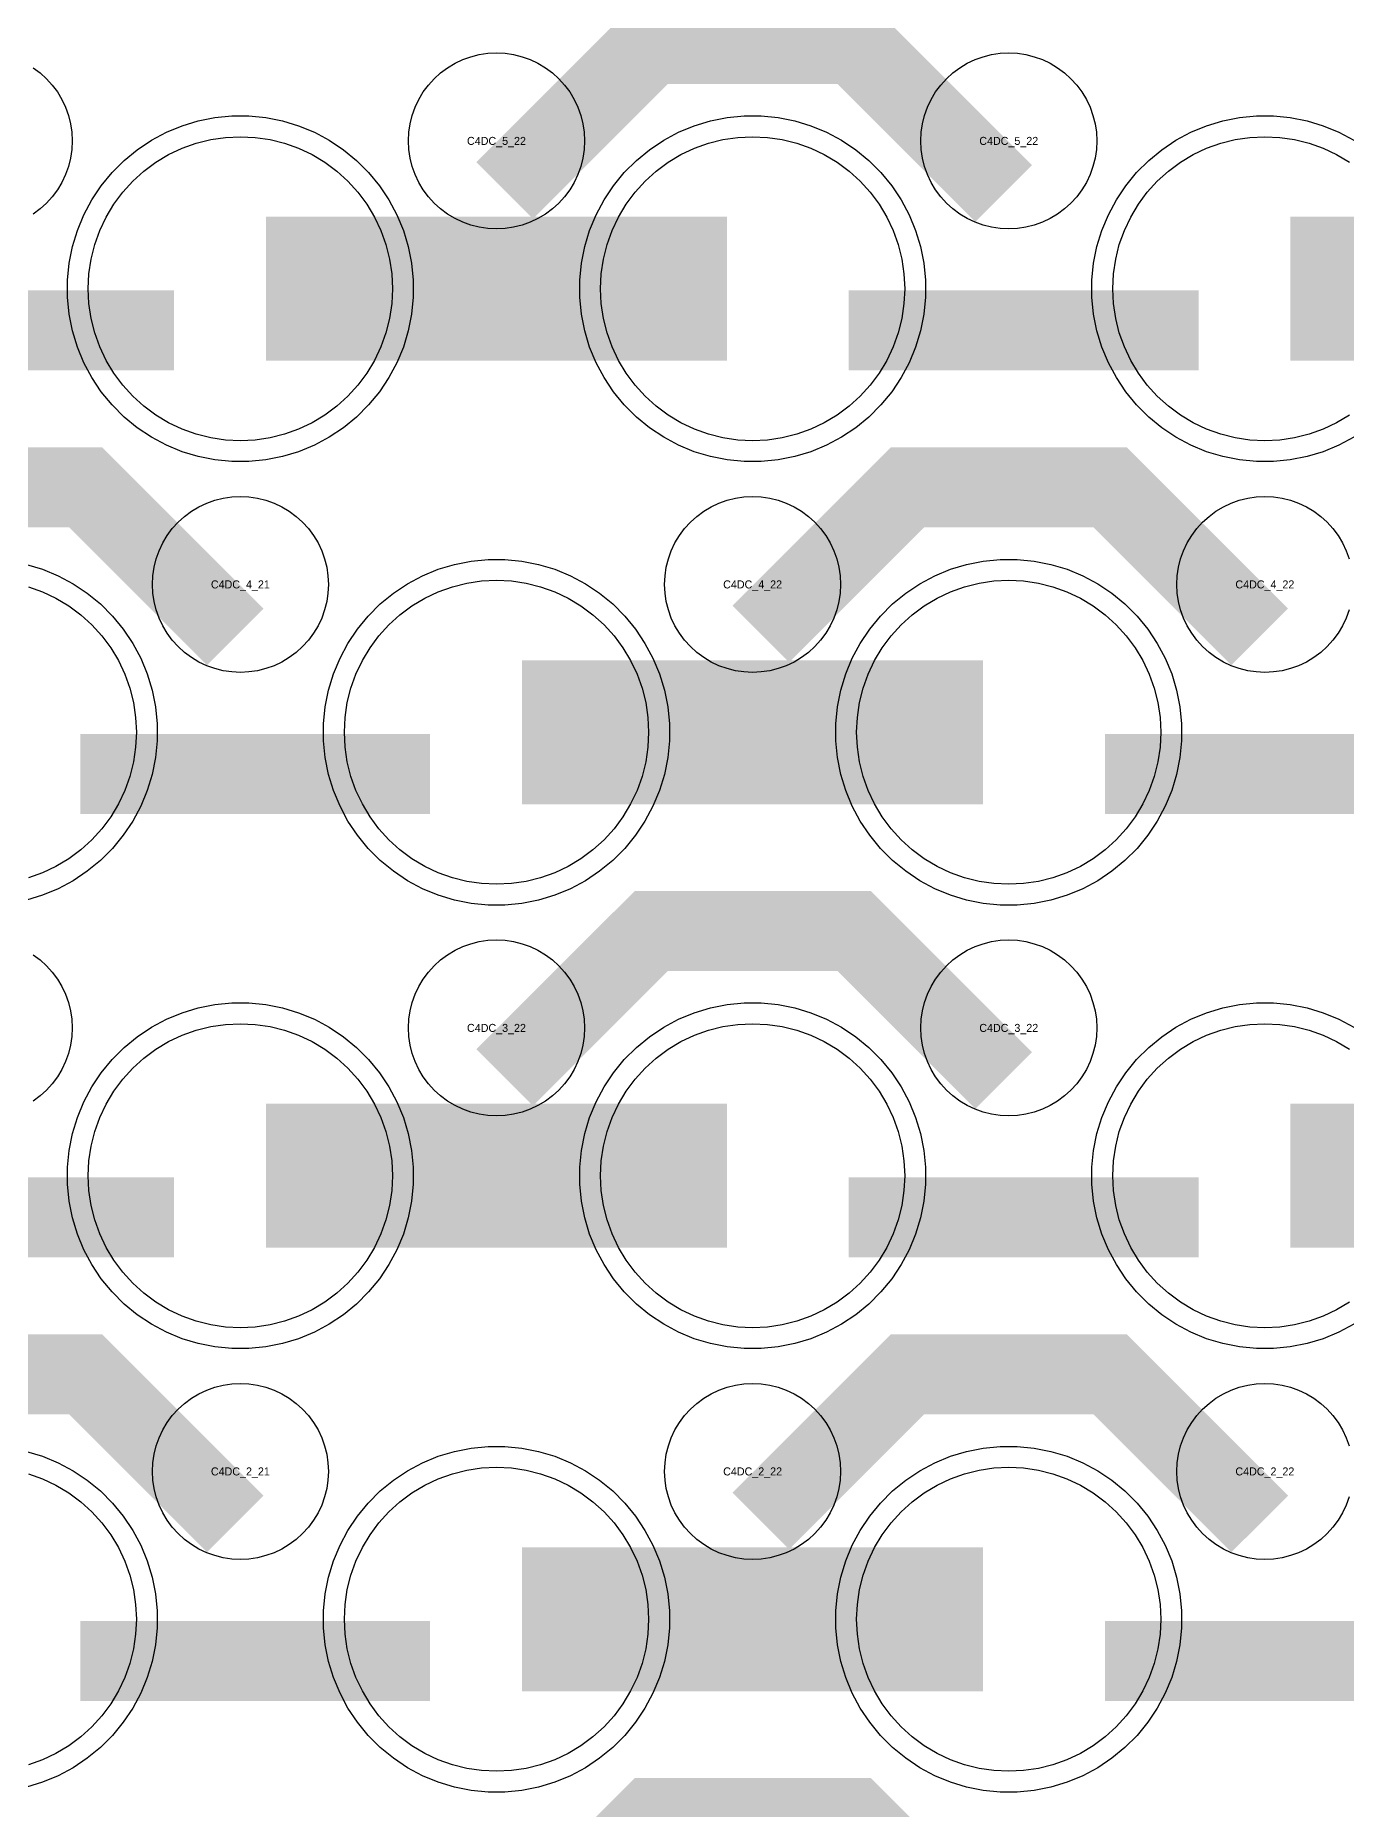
# Model space of a CAD drawing. Extents: x -11880 to 11880, y -14992 to 14992.
# Drawn here: x -5104 to -4694, y -14622 to -14068 of the extents above; entities that cross this region are included whole.
import ezdxf
from ezdxf.enums import TextEntityAlignment as Align

# ---------------------------------------------------------------- set-up
doc = ezdxf.new("R2010")
doc.units = 0
doc.header["$MEASUREMENT"] = 0
for name, color, linetype in [('GDS_775_DT_237', 138, 'CONTINUOUS'), ('RDL1_FS', 34, 'CONTINUOUS'), ('RDL_BS', 160, 'CONTINUOUS')]:
    doc.layers.add(name, color=color, linetype=linetype)

msp = doc.modelspace()

# ---------------------------------------------------------------- linework, layer by layer
at = {"layer": 'RDL1_FS', "color": 241, "true_color": 0xf7abae}
for points in [[(-5040, -14194.254), (-5044.657, -14194.025), (-5049.268, -14193.341), (-5053.791, -14192.209), (-5058.181, -14190.637), (-5062.395, -14188.645), (-5066.395, -14186.247), (-5070.14, -14183.469), (-5073.594, -14180.339), (-5076.724, -14176.885), (-5079.502, -14173.14), (-5081.9, -14169.14), (-5083.892, -14164.926), (-5085.464, -14160.536), (-5086.596, -14156.013), (-5087.28, -14151.402), (-5087.509, -14146.745), (-5087.28, -14142.088), (-5086.596, -14137.477), (-5085.464, -14132.954), (-5083.892, -14128.564), (-5081.9, -14124.35), (-5079.502, -14120.35), (-5076.724, -14116.605), (-5073.594, -14113.151), (-5070.14, -14110.021), (-5066.395, -14107.243), (-5062.395, -14104.845), (-5058.181, -14102.853), (-5053.791, -14101.281), (-5049.268, -14100.149), (-5044.657, -14099.465), (-5040, -14099.236), (-5035.343, -14099.465), (-5030.732, -14100.149), (-5026.209, -14101.281), (-5021.819, -14102.853), (-5017.605, -14104.845), (-5013.605, -14107.243), (-5009.86, -14110.021), (-5006.406, -14113.151), (-5003.276, -14116.605), (-5000.498, -14120.35), (-4998.1, -14124.35), (-4996.108, -14128.564), (-4994.536, -14132.954), (-4993.404, -14137.477), (-4992.72, -14142.088), (-4992.491, -14146.745), (-4992.72, -14151.402), (-4993.404, -14156.013), (-4994.536, -14160.536), (-4996.108, -14164.926), (-4998.1, -14169.14), (-5000.498, -14173.14), (-5003.276, -14176.885), (-5006.406, -14180.339), (-5009.86, -14183.469), (-5013.605, -14186.247), (-5017.605, -14188.645), (-5021.819, -14190.637), (-5026.209, -14192.209), (-5030.732, -14193.341), (-5035.343, -14194.025)], [(-4880, -14194.254), (-4884.657, -14194.025), (-4889.268, -14193.341), (-4893.791, -14192.209), (-4898.181, -14190.637), (-4902.395, -14188.645), (-4906.395, -14186.247), (-4910.14, -14183.469), (-4913.594, -14180.339), (-4916.724, -14176.885), (-4919.502, -14173.14), (-4921.9, -14169.14), (-4923.892, -14164.926), (-4925.464, -14160.536), (-4926.596, -14156.013), (-4927.28, -14151.402), (-4927.509, -14146.745), (-4927.28, -14142.088), (-4926.596, -14137.477), (-4925.464, -14132.954), (-4923.892, -14128.564), (-4921.9, -14124.35), (-4919.502, -14120.35), (-4916.724, -14116.605), (-4913.594, -14113.151), (-4910.14, -14110.021), (-4906.395, -14107.243), (-4902.395, -14104.845), (-4898.181, -14102.853), (-4893.791, -14101.281), (-4889.268, -14100.149), (-4884.657, -14099.465), (-4880, -14099.236), (-4875.343, -14099.465), (-4870.732, -14100.149), (-4866.209, -14101.281), (-4861.819, -14102.853), (-4857.605, -14104.845), (-4853.605, -14107.243), (-4849.86, -14110.021), (-4846.406, -14113.151), (-4843.276, -14116.605), (-4840.498, -14120.35), (-4838.1, -14124.35), (-4836.108, -14128.564), (-4834.536, -14132.954), (-4833.404, -14137.477), (-4832.72, -14142.088), (-4832.491, -14146.745), (-4832.72, -14151.402), (-4833.404, -14156.013), (-4834.536, -14160.536), (-4836.108, -14164.926), (-4838.1, -14169.14), (-4840.498, -14173.14), (-4843.276, -14176.885), (-4846.406, -14180.339), (-4849.86, -14183.469), (-4853.605, -14186.247), (-4857.605, -14188.645), (-4861.819, -14190.637), (-4866.209, -14192.209), (-4870.732, -14193.341), (-4875.343, -14194.025)], [(-4960, -14332.819), (-4964.657, -14332.59), (-4969.268, -14331.906), (-4973.791, -14330.774), (-4978.181, -14329.202), (-4982.395, -14327.21), (-4986.395, -14324.812), (-4990.14, -14322.034), (-4993.594, -14318.904), (-4996.724, -14315.45), (-4999.502, -14311.705), (-5001.9, -14307.705), (-5003.892, -14303.491), (-5005.464, -14299.101), (-5006.596, -14294.578), (-5007.28, -14289.967), (-5007.509, -14285.31), (-5007.28, -14280.653), (-5006.596, -14276.042), (-5005.464, -14271.519), (-5003.892, -14267.129), (-5001.9, -14262.915), (-4999.502, -14258.915), (-4996.724, -14255.17), (-4993.594, -14251.716), (-4990.14, -14248.586), (-4986.395, -14245.808), (-4982.395, -14243.41), (-4978.181, -14241.418), (-4973.791, -14239.846), (-4969.268, -14238.714), (-4964.657, -14238.03), (-4960, -14237.801), (-4955.343, -14238.03), (-4950.732, -14238.714), (-4946.209, -14239.846), (-4941.819, -14241.418), (-4937.605, -14243.41), (-4933.605, -14245.808), (-4929.86, -14248.586), (-4926.406, -14251.716), (-4923.276, -14255.17), (-4920.498, -14258.915), (-4918.1, -14262.915), (-4916.108, -14267.129), (-4914.536, -14271.519), (-4913.404, -14276.042), (-4912.72, -14280.653), (-4912.491, -14285.31), (-4912.72, -14289.967), (-4913.404, -14294.578), (-4914.536, -14299.101), (-4916.108, -14303.491), (-4918.1, -14307.705), (-4920.498, -14311.705), (-4923.276, -14315.45), (-4926.406, -14318.904), (-4929.86, -14322.034), (-4933.605, -14324.812), (-4937.605, -14327.21), (-4941.819, -14329.202), (-4946.209, -14330.774), (-4950.732, -14331.906), (-4955.343, -14332.59)], [(-4800, -14332.819), (-4804.657, -14332.59), (-4809.268, -14331.906), (-4813.791, -14330.774), (-4818.181, -14329.202), (-4822.395, -14327.21), (-4826.395, -14324.812), (-4830.14, -14322.034), (-4833.594, -14318.904), (-4836.724, -14315.45), (-4839.502, -14311.705), (-4841.9, -14307.705), (-4843.892, -14303.491), (-4845.464, -14299.101), (-4846.596, -14294.578), (-4847.28, -14289.967), (-4847.509, -14285.31), (-4847.28, -14280.653), (-4846.596, -14276.042), (-4845.464, -14271.519), (-4843.892, -14267.129), (-4841.9, -14262.915), (-4839.502, -14258.915), (-4836.724, -14255.17), (-4833.594, -14251.716), (-4830.14, -14248.586), (-4826.395, -14245.808), (-4822.395, -14243.41), (-4818.181, -14241.418), (-4813.791, -14239.846), (-4809.268, -14238.714), (-4804.657, -14238.03), (-4800, -14237.801), (-4795.343, -14238.03), (-4790.732, -14238.714), (-4786.209, -14239.846), (-4781.819, -14241.418), (-4777.605, -14243.41), (-4773.605, -14245.808), (-4769.86, -14248.586), (-4766.406, -14251.716), (-4763.276, -14255.17), (-4760.498, -14258.915), (-4758.1, -14262.915), (-4756.108, -14267.129), (-4754.536, -14271.519), (-4753.404, -14276.042), (-4752.72, -14280.653), (-4752.491, -14285.31), (-4752.72, -14289.967), (-4753.404, -14294.578), (-4754.536, -14299.101), (-4756.108, -14303.491), (-4758.1, -14307.705), (-4760.498, -14311.705), (-4763.276, -14315.45), (-4766.406, -14318.904), (-4769.86, -14322.034), (-4773.605, -14324.812), (-4777.605, -14327.21), (-4781.819, -14329.202), (-4786.209, -14330.774), (-4790.732, -14331.906), (-4795.343, -14332.59)], [(-5040, -14471.379), (-5044.657, -14471.15), (-5049.268, -14470.466), (-5053.791, -14469.334), (-5058.181, -14467.762), (-5062.395, -14465.77), (-5066.395, -14463.372), (-5070.14, -14460.594), (-5073.594, -14457.464), (-5076.724, -14454.01), (-5079.502, -14450.265), (-5081.9, -14446.265), (-5083.892, -14442.051), (-5085.464, -14437.661), (-5086.596, -14433.138), (-5087.28, -14428.527), (-5087.509, -14423.87), (-5087.28, -14419.213), (-5086.596, -14414.602), (-5085.464, -14410.079), (-5083.892, -14405.689), (-5081.9, -14401.475), (-5079.502, -14397.475), (-5076.724, -14393.73), (-5073.594, -14390.276), (-5070.14, -14387.146), (-5066.395, -14384.368), (-5062.395, -14381.97), (-5058.181, -14379.978), (-5053.791, -14378.406), (-5049.268, -14377.274), (-5044.657, -14376.59), (-5040, -14376.361), (-5035.343, -14376.59), (-5030.732, -14377.274), (-5026.209, -14378.406), (-5021.819, -14379.978), (-5017.605, -14381.97), (-5013.605, -14384.368), (-5009.86, -14387.146), (-5006.406, -14390.276), (-5003.276, -14393.73), (-5000.498, -14397.475), (-4998.1, -14401.475), (-4996.108, -14405.689), (-4994.536, -14410.079), (-4993.404, -14414.602), (-4992.72, -14419.213), (-4992.491, -14423.87), (-4992.72, -14428.527), (-4993.404, -14433.138), (-4994.536, -14437.661), (-4996.108, -14442.051), (-4998.1, -14446.265), (-5000.498, -14450.265), (-5003.276, -14454.01), (-5006.406, -14457.464), (-5009.86, -14460.594), (-5013.605, -14463.372), (-5017.605, -14465.77), (-5021.819, -14467.762), (-5026.209, -14469.334), (-5030.732, -14470.466), (-5035.343, -14471.15)], [(-4880, -14471.379), (-4884.657, -14471.15), (-4889.268, -14470.466), (-4893.791, -14469.334), (-4898.181, -14467.762), (-4902.395, -14465.77), (-4906.395, -14463.372), (-4910.14, -14460.594), (-4913.594, -14457.464), (-4916.724, -14454.01), (-4919.502, -14450.265), (-4921.9, -14446.265), (-4923.892, -14442.051), (-4925.464, -14437.661), (-4926.596, -14433.138), (-4927.28, -14428.527), (-4927.509, -14423.87), (-4927.28, -14419.213), (-4926.596, -14414.602), (-4925.464, -14410.079), (-4923.892, -14405.689), (-4921.9, -14401.475), (-4919.502, -14397.475), (-4916.724, -14393.73), (-4913.594, -14390.276), (-4910.14, -14387.146), (-4906.395, -14384.368), (-4902.395, -14381.97), (-4898.181, -14379.978), (-4893.791, -14378.406), (-4889.268, -14377.274), (-4884.657, -14376.59), (-4880, -14376.361), (-4875.343, -14376.59), (-4870.732, -14377.274), (-4866.209, -14378.406), (-4861.819, -14379.978), (-4857.605, -14381.97), (-4853.605, -14384.368), (-4849.86, -14387.146), (-4846.406, -14390.276), (-4843.276, -14393.73), (-4840.498, -14397.475), (-4838.1, -14401.475), (-4836.108, -14405.689), (-4834.536, -14410.079), (-4833.404, -14414.602), (-4832.72, -14419.213), (-4832.491, -14423.87), (-4832.72, -14428.527), (-4833.404, -14433.138), (-4834.536, -14437.661), (-4836.108, -14442.051), (-4838.1, -14446.265), (-4840.498, -14450.265), (-4843.276, -14454.01), (-4846.406, -14457.464), (-4849.86, -14460.594), (-4853.605, -14463.372), (-4857.605, -14465.77), (-4861.819, -14467.762), (-4866.209, -14469.334), (-4870.732, -14470.466), (-4875.343, -14471.15)], [(-4960, -14609.944), (-4964.657, -14609.715), (-4969.268, -14609.031), (-4973.791, -14607.899), (-4978.181, -14606.327), (-4982.395, -14604.335), (-4986.395, -14601.937), (-4990.14, -14599.159), (-4993.594, -14596.029), (-4996.724, -14592.575), (-4999.502, -14588.83), (-5001.9, -14584.83), (-5003.892, -14580.616), (-5005.464, -14576.226), (-5006.596, -14571.703), (-5007.28, -14567.092), (-5007.509, -14562.435), (-5007.28, -14557.778), (-5006.596, -14553.167), (-5005.464, -14548.644), (-5003.892, -14544.254), (-5001.9, -14540.04), (-4999.502, -14536.04), (-4996.724, -14532.295), (-4993.594, -14528.841), (-4990.14, -14525.711), (-4986.395, -14522.933), (-4982.395, -14520.535), (-4978.181, -14518.543), (-4973.791, -14516.971), (-4969.268, -14515.839), (-4964.657, -14515.155), (-4960, -14514.926), (-4955.343, -14515.155), (-4950.732, -14515.839), (-4946.209, -14516.971), (-4941.819, -14518.543), (-4937.605, -14520.535), (-4933.605, -14522.933), (-4929.86, -14525.711), (-4926.406, -14528.841), (-4923.276, -14532.295), (-4920.498, -14536.04), (-4918.1, -14540.04), (-4916.108, -14544.254), (-4914.536, -14548.644), (-4913.404, -14553.167), (-4912.72, -14557.778), (-4912.491, -14562.435), (-4912.72, -14567.092), (-4913.404, -14571.703), (-4914.536, -14576.226), (-4916.108, -14580.616), (-4918.1, -14584.83), (-4920.498, -14588.83), (-4923.276, -14592.575), (-4926.406, -14596.029), (-4929.86, -14599.159), (-4933.605, -14601.937), (-4937.605, -14604.335), (-4941.819, -14606.327), (-4946.209, -14607.899), (-4950.732, -14609.031), (-4955.343, -14609.715)], [(-4800, -14609.944), (-4804.657, -14609.715), (-4809.268, -14609.031), (-4813.791, -14607.899), (-4818.181, -14606.327), (-4822.395, -14604.335), (-4826.395, -14601.937), (-4830.14, -14599.159), (-4833.594, -14596.029), (-4836.724, -14592.575), (-4839.502, -14588.83), (-4841.9, -14584.83), (-4843.892, -14580.616), (-4845.464, -14576.226), (-4846.596, -14571.703), (-4847.28, -14567.092), (-4847.509, -14562.435), (-4847.28, -14557.778), (-4846.596, -14553.167), (-4845.464, -14548.644), (-4843.892, -14544.254), (-4841.9, -14540.04), (-4839.502, -14536.04), (-4836.724, -14532.295), (-4833.594, -14528.841), (-4830.14, -14525.711), (-4826.395, -14522.933), (-4822.395, -14520.535), (-4818.181, -14518.543), (-4813.791, -14516.971), (-4809.268, -14515.839), (-4804.657, -14515.155), (-4800, -14514.926), (-4795.343, -14515.155), (-4790.732, -14515.839), (-4786.209, -14516.971), (-4781.819, -14518.543), (-4777.605, -14520.535), (-4773.605, -14522.933), (-4769.86, -14525.711), (-4766.406, -14528.841), (-4763.276, -14532.295), (-4760.498, -14536.04), (-4758.1, -14540.04), (-4756.108, -14544.254), (-4754.536, -14548.644), (-4753.404, -14553.167), (-4752.72, -14557.778), (-4752.491, -14562.435), (-4752.72, -14567.092), (-4753.404, -14571.703), (-4754.536, -14576.226), (-4756.108, -14580.616), (-4758.1, -14584.83), (-4760.498, -14588.83), (-4763.276, -14592.575), (-4766.406, -14596.029), (-4769.86, -14599.159), (-4773.605, -14601.937), (-4777.605, -14604.335), (-4781.819, -14606.327), (-4786.209, -14607.899), (-4790.732, -14609.031), (-4795.343, -14609.715)]]:
    msp.add_lwpolyline(points, close=True, dxfattribs=at)
for points in [[(-4693.605, -14186.247), (-4697.605, -14188.645), (-4701.819, -14190.637), (-4706.209, -14192.209), (-4710.732, -14193.341), (-4715.343, -14194.025), (-4720, -14194.254), (-4724.657, -14194.025), (-4729.268, -14193.341), (-4733.791, -14192.209), (-4738.181, -14190.637), (-4742.395, -14188.645), (-4746.395, -14186.247), (-4750.14, -14183.469), (-4753.594, -14180.339), (-4756.724, -14176.885), (-4759.502, -14173.14), (-4761.9, -14169.14), (-4763.892, -14164.926), (-4765.464, -14160.536), (-4766.596, -14156.013), (-4767.28, -14151.402), (-4767.509, -14146.745), (-4767.28, -14142.088), (-4766.596, -14137.477), (-4765.464, -14132.954), (-4763.892, -14128.564), (-4761.9, -14124.35), (-4759.502, -14120.35), (-4756.724, -14116.605), (-4753.594, -14113.151), (-4750.14, -14110.021), (-4746.395, -14107.243), (-4742.395, -14104.845), (-4738.181, -14102.853), (-4733.791, -14101.281), (-4729.268, -14100.149), (-4724.657, -14099.465), (-4720, -14099.236), (-4715.343, -14099.465), (-4710.732, -14100.149), (-4706.209, -14101.281), (-4701.819, -14102.853), (-4697.605, -14104.845), (-4693.605, -14107.243)], [(-5106.209, -14239.846), (-5101.819, -14241.418), (-5097.605, -14243.41), (-5093.605, -14245.808), (-5089.86, -14248.586), (-5086.406, -14251.716), (-5083.276, -14255.17), (-5080.498, -14258.915), (-5078.1, -14262.915), (-5076.108, -14267.129), (-5074.536, -14271.519), (-5073.404, -14276.042), (-5072.72, -14280.653), (-5072.491, -14285.31), (-5072.72, -14289.967), (-5073.404, -14294.578), (-5074.536, -14299.101), (-5076.108, -14303.491), (-5078.1, -14307.705), (-5080.498, -14311.705), (-5083.276, -14315.45), (-5086.406, -14318.904), (-5089.86, -14322.034), (-5093.605, -14324.812), (-5097.605, -14327.21), (-5101.819, -14329.202), (-5106.209, -14330.774)], [(-4693.605, -14463.372), (-4697.605, -14465.77), (-4701.819, -14467.762), (-4706.209, -14469.334), (-4710.732, -14470.466), (-4715.343, -14471.15), (-4720, -14471.379), (-4724.657, -14471.15), (-4729.268, -14470.466), (-4733.791, -14469.334), (-4738.181, -14467.762), (-4742.395, -14465.77), (-4746.395, -14463.372), (-4750.14, -14460.594), (-4753.594, -14457.464), (-4756.724, -14454.01), (-4759.502, -14450.265), (-4761.9, -14446.265), (-4763.892, -14442.051), (-4765.464, -14437.661), (-4766.596, -14433.138), (-4767.28, -14428.527), (-4767.509, -14423.87), (-4767.28, -14419.213), (-4766.596, -14414.602), (-4765.464, -14410.079), (-4763.892, -14405.689), (-4761.9, -14401.475), (-4759.502, -14397.475), (-4756.724, -14393.73), (-4753.594, -14390.276), (-4750.14, -14387.146), (-4746.395, -14384.368), (-4742.395, -14381.97), (-4738.181, -14379.978), (-4733.791, -14378.406), (-4729.268, -14377.274), (-4724.657, -14376.59), (-4720, -14376.361), (-4715.343, -14376.59), (-4710.732, -14377.274), (-4706.209, -14378.406), (-4701.819, -14379.978), (-4697.605, -14381.97), (-4693.605, -14384.368)], [(-5106.209, -14516.971), (-5101.819, -14518.543), (-5097.605, -14520.535), (-5093.605, -14522.933), (-5089.86, -14525.711), (-5086.406, -14528.841), (-5083.276, -14532.295), (-5080.498, -14536.04), (-5078.1, -14540.04), (-5076.108, -14544.254), (-5074.536, -14548.644), (-5073.404, -14553.167), (-5072.72, -14557.778), (-5072.491, -14562.435), (-5072.72, -14567.092), (-5073.404, -14571.703), (-5074.536, -14576.226), (-5076.108, -14580.616), (-5078.1, -14584.83), (-5080.498, -14588.83), (-5083.276, -14592.575), (-5086.406, -14596.029), (-5089.86, -14599.159), (-5093.605, -14601.937), (-5097.605, -14604.335), (-5101.819, -14606.327), (-5106.209, -14607.899)]]:
    msp.add_lwpolyline(points, dxfattribs=at)
for points in [[(-5031.998, -14146.745, 45, 45, 0), (-4959.998, -14146.745, 45, 45, 0)], [(-4959.998, -14146.745, 45, 45, 0), (-4887.998, -14146.745, 45, 45, 0)], [(-4711.998, -14146.745, 45, 45, 0), (-4639.998, -14146.745, 45, 45, 0)], [(-4951.998, -14285.31, 45, 45, 0), (-4879.998, -14285.31, 45, 45, 0)], [(-4879.998, -14285.31, 45, 45, 0), (-4807.998, -14285.31, 45, 45, 0)], [(-5031.998, -14423.87, 45, 45, 0), (-4959.998, -14423.87, 45, 45, 0)], [(-4959.998, -14423.87, 45, 45, 0), (-4887.998, -14423.87, 45, 45, 0)], [(-4711.998, -14423.87, 45, 45, 0), (-4639.998, -14423.87, 45, 45, 0)], [(-4951.998, -14562.435, 45, 45, 0), (-4879.998, -14562.435, 45, 45, 0)], [(-4879.998, -14562.435, 45, 45, 0), (-4807.998, -14562.435, 45, 45, 0)]]:
    msp.add_lwpolyline(points, format="xyseb", dxfattribs=at)
at = {"layer": 'RDL_BS'}
for points in [[(-4957.438, -14116.059, 25, 25, 0), (-4911.623, -14070.244, 25, 25, 0), (-4878.07, -14070.244, 25, 25, 0)], [(-4801.599, -14116.958, 25, 25, 0), (-4848.313, -14070.244, 25, 25, 0), (-4878.071, -14070.244, 25, 25, 0)], [(-5041.599, -14255.523, 25, 25, 0), (-5088.313, -14208.809, 25, 25, 0), (-5118.071, -14208.809, 25, 25, 0)], [(-4877.438, -14254.624, 25, 25, 0), (-4831.623, -14208.809, 25, 25, 0), (-4798.07, -14208.809, 25, 25, 0)], [(-4721.599, -14255.523, 25, 25, 0), (-4768.313, -14208.809, 25, 25, 0), (-4798.071, -14208.809, 25, 25, 0)], [(-4957.438, -14393.184, 25, 25, 0), (-4911.623, -14347.369, 25, 25, 0), (-4878.07, -14347.369, 25, 25, 0)], [(-4801.599, -14394.083, 25, 25, 0), (-4848.313, -14347.369, 25, 25, 0), (-4878.071, -14347.369, 25, 25, 0)], [(-5041.599, -14532.648, 25, 25, 0), (-5088.313, -14485.934, 25, 25, 0), (-5118.071, -14485.934, 25, 25, 0)], [(-4877.438, -14531.749, 25, 25, 0), (-4831.623, -14485.934, 25, 25, 0), (-4798.07, -14485.934, 25, 25, 0)], [(-4721.599, -14532.648, 25, 25, 0), (-4768.313, -14485.934, 25, 25, 0), (-4798.071, -14485.934, 25, 25, 0)], [(-4957.438, -14670.314, 25, 25, 0), (-4911.623, -14624.499, 25, 25, 0), (-4878.07, -14624.499, 25, 25, 0)], [(-4801.599, -14671.213, 25, 25, 0), (-4848.313, -14624.499, 25, 25, 0), (-4878.071, -14624.499, 25, 25, 0)]]:
    msp.add_lwpolyline(points, format="xyseb", dxfattribs=at)
for points in [[(-5104.72, -14077.7), (-5102.557, -14079.303), (-5100.558, -14081.115), (-5098.746, -14083.114), (-5097.143, -14085.277), (-5095.75, -14087.601), (-5094.598, -14090.038), (-5093.691, -14092.573), (-5093.034, -14095.192), (-5092.638, -14097.864), (-5092.506, -14100.557), (-5092.638, -14103.25), (-5093.034, -14105.922), (-5093.691, -14108.541), (-5094.598, -14111.076), (-5095.75, -14113.513), (-5097.143, -14115.837), (-5098.746, -14118), (-5100.558, -14119.999), (-5102.557, -14121.811), (-5104.72, -14123.414)], [(-4693.691, -14247.106), (-4694.598, -14249.641), (-4695.75, -14252.078), (-4697.143, -14254.402), (-4698.746, -14256.565), (-4700.558, -14258.564), (-4702.557, -14260.376), (-4704.72, -14261.979), (-4707.044, -14263.372), (-4709.481, -14264.524), (-4712.016, -14265.431), (-4714.635, -14266.088), (-4717.307, -14266.484), (-4720, -14266.616), (-4722.693, -14266.484), (-4725.365, -14266.088), (-4727.984, -14265.431), (-4730.519, -14264.524), (-4732.956, -14263.372), (-4735.28, -14261.979), (-4737.443, -14260.376), (-4739.442, -14258.564), (-4741.254, -14256.565), (-4742.857, -14254.402), (-4744.25, -14252.078), (-4745.402, -14249.641), (-4746.309, -14247.106), (-4746.966, -14244.487), (-4747.362, -14241.815), (-4747.494, -14239.122), (-4747.362, -14236.429), (-4746.966, -14233.757), (-4746.309, -14231.138), (-4745.402, -14228.603), (-4744.25, -14226.166), (-4742.857, -14223.842), (-4741.254, -14221.679), (-4739.442, -14219.68), (-4737.443, -14217.868), (-4735.28, -14216.265), (-4732.956, -14214.872), (-4730.519, -14213.72), (-4727.984, -14212.813), (-4725.365, -14212.156), (-4722.693, -14211.76), (-4720, -14211.628), (-4717.307, -14211.76), (-4714.635, -14212.156), (-4712.016, -14212.813), (-4709.481, -14213.72), (-4707.044, -14214.872), (-4704.72, -14216.265), (-4702.557, -14217.868), (-4700.558, -14219.68), (-4698.746, -14221.679), (-4697.143, -14223.842), (-4695.75, -14226.166), (-4694.598, -14228.603), (-4693.691, -14231.138)], [(-5104.72, -14354.825), (-5102.557, -14356.428), (-5100.558, -14358.24), (-5098.746, -14360.239), (-5097.143, -14362.402), (-5095.75, -14364.726), (-5094.598, -14367.163), (-5093.691, -14369.698), (-5093.034, -14372.317), (-5092.638, -14374.989), (-5092.506, -14377.682), (-5092.638, -14380.375), (-5093.034, -14383.047), (-5093.691, -14385.666), (-5094.598, -14388.201), (-5095.75, -14390.638), (-5097.143, -14392.962), (-5098.746, -14395.125), (-5100.558, -14397.124), (-5102.557, -14398.936), (-5104.72, -14400.539)], [(-4693.691, -14524.231), (-4694.598, -14526.766), (-4695.75, -14529.203), (-4697.143, -14531.527), (-4698.746, -14533.69), (-4700.558, -14535.689), (-4702.557, -14537.501), (-4704.72, -14539.104), (-4707.044, -14540.497), (-4709.481, -14541.649), (-4712.016, -14542.556), (-4714.635, -14543.213), (-4717.307, -14543.609), (-4720, -14543.741), (-4722.693, -14543.609), (-4725.365, -14543.213), (-4727.984, -14542.556), (-4730.519, -14541.649), (-4732.956, -14540.497), (-4735.28, -14539.104), (-4737.443, -14537.501), (-4739.442, -14535.689), (-4741.254, -14533.69), (-4742.857, -14531.527), (-4744.25, -14529.203), (-4745.402, -14526.766), (-4746.309, -14524.231), (-4746.966, -14521.612), (-4747.362, -14518.94), (-4747.494, -14516.247), (-4747.362, -14513.554), (-4746.966, -14510.882), (-4746.309, -14508.263), (-4745.402, -14505.728), (-4744.25, -14503.291), (-4742.857, -14500.967), (-4741.254, -14498.804), (-4739.442, -14496.805), (-4737.443, -14494.993), (-4735.28, -14493.39), (-4732.956, -14491.997), (-4730.519, -14490.845), (-4727.984, -14489.938), (-4725.365, -14489.281), (-4722.693, -14488.885), (-4720, -14488.753), (-4717.307, -14488.885), (-4714.635, -14489.281), (-4712.016, -14489.938), (-4709.481, -14490.845), (-4707.044, -14491.997), (-4704.72, -14493.39), (-4702.557, -14494.993), (-4700.558, -14496.805), (-4698.746, -14498.804), (-4697.143, -14500.967), (-4695.75, -14503.291), (-4694.598, -14505.728), (-4693.691, -14508.263)]]:
    msp.add_lwpolyline(points, dxfattribs=at)
for points in [[(-4960, -14128.051), (-4962.693, -14127.919), (-4965.365, -14127.523), (-4967.984, -14126.866), (-4970.519, -14125.959), (-4972.956, -14124.807), (-4975.28, -14123.414), (-4977.443, -14121.811), (-4979.442, -14119.999), (-4981.254, -14118), (-4982.857, -14115.837), (-4984.25, -14113.513), (-4985.402, -14111.076), (-4986.309, -14108.541), (-4986.966, -14105.922), (-4987.362, -14103.25), (-4987.494, -14100.557), (-4987.362, -14097.864), (-4986.966, -14095.192), (-4986.309, -14092.573), (-4985.402, -14090.038), (-4984.25, -14087.601), (-4982.857, -14085.277), (-4981.254, -14083.114), (-4979.442, -14081.115), (-4977.443, -14079.303), (-4975.28, -14077.7), (-4972.956, -14076.307), (-4970.519, -14075.155), (-4967.984, -14074.248), (-4965.365, -14073.591), (-4962.693, -14073.195), (-4960, -14073.063), (-4957.307, -14073.195), (-4954.635, -14073.591), (-4952.016, -14074.248), (-4949.481, -14075.155), (-4947.044, -14076.307), (-4944.72, -14077.7), (-4942.557, -14079.303), (-4940.558, -14081.115), (-4938.746, -14083.114), (-4937.143, -14085.277), (-4935.75, -14087.601), (-4934.598, -14090.038), (-4933.691, -14092.573), (-4933.034, -14095.192), (-4932.638, -14097.864), (-4932.506, -14100.557), (-4932.638, -14103.25), (-4933.034, -14105.922), (-4933.691, -14108.541), (-4934.598, -14111.076), (-4935.75, -14113.513), (-4937.143, -14115.837), (-4938.746, -14118), (-4940.558, -14119.999), (-4942.557, -14121.811), (-4944.72, -14123.414), (-4947.044, -14124.807), (-4949.481, -14125.959), (-4952.016, -14126.866), (-4954.635, -14127.523), (-4957.307, -14127.919)], [(-4800, -14128.051), (-4802.693, -14127.919), (-4805.365, -14127.523), (-4807.984, -14126.866), (-4810.519, -14125.959), (-4812.956, -14124.807), (-4815.28, -14123.414), (-4817.443, -14121.811), (-4819.442, -14119.999), (-4821.254, -14118), (-4822.857, -14115.837), (-4824.25, -14113.513), (-4825.402, -14111.076), (-4826.309, -14108.541), (-4826.966, -14105.922), (-4827.362, -14103.25), (-4827.494, -14100.557), (-4827.362, -14097.864), (-4826.966, -14095.192), (-4826.309, -14092.573), (-4825.402, -14090.038), (-4824.25, -14087.601), (-4822.857, -14085.277), (-4821.254, -14083.114), (-4819.442, -14081.115), (-4817.443, -14079.303), (-4815.28, -14077.7), (-4812.956, -14076.307), (-4810.519, -14075.155), (-4807.984, -14074.248), (-4805.365, -14073.591), (-4802.693, -14073.195), (-4800, -14073.063), (-4797.307, -14073.195), (-4794.635, -14073.591), (-4792.016, -14074.248), (-4789.481, -14075.155), (-4787.044, -14076.307), (-4784.72, -14077.7), (-4782.557, -14079.303), (-4780.558, -14081.115), (-4778.746, -14083.114), (-4777.143, -14085.277), (-4775.75, -14087.601), (-4774.598, -14090.038), (-4773.691, -14092.573), (-4773.034, -14095.192), (-4772.638, -14097.864), (-4772.506, -14100.557), (-4772.638, -14103.25), (-4773.034, -14105.922), (-4773.691, -14108.541), (-4774.598, -14111.076), (-4775.75, -14113.513), (-4777.143, -14115.837), (-4778.746, -14118), (-4780.558, -14119.999), (-4782.557, -14121.811), (-4784.72, -14123.414), (-4787.044, -14124.807), (-4789.481, -14125.959), (-4792.016, -14126.866), (-4794.635, -14127.523), (-4797.307, -14127.919)], [(-5040, -14266.616), (-5042.693, -14266.484), (-5045.365, -14266.088), (-5047.984, -14265.431), (-5050.519, -14264.524), (-5052.956, -14263.372), (-5055.28, -14261.979), (-5057.443, -14260.376), (-5059.442, -14258.564), (-5061.254, -14256.565), (-5062.857, -14254.402), (-5064.25, -14252.078), (-5065.402, -14249.641), (-5066.309, -14247.106), (-5066.966, -14244.487), (-5067.362, -14241.815), (-5067.494, -14239.122), (-5067.362, -14236.429), (-5066.966, -14233.757), (-5066.309, -14231.138), (-5065.402, -14228.603), (-5064.25, -14226.166), (-5062.857, -14223.842), (-5061.254, -14221.679), (-5059.442, -14219.68), (-5057.443, -14217.868), (-5055.28, -14216.265), (-5052.956, -14214.872), (-5050.519, -14213.72), (-5047.984, -14212.813), (-5045.365, -14212.156), (-5042.693, -14211.76), (-5040, -14211.628), (-5037.307, -14211.76), (-5034.635, -14212.156), (-5032.016, -14212.813), (-5029.481, -14213.72), (-5027.044, -14214.872), (-5024.72, -14216.265), (-5022.557, -14217.868), (-5020.558, -14219.68), (-5018.746, -14221.679), (-5017.143, -14223.842), (-5015.75, -14226.166), (-5014.598, -14228.603), (-5013.691, -14231.138), (-5013.034, -14233.757), (-5012.638, -14236.429), (-5012.506, -14239.122), (-5012.638, -14241.815), (-5013.034, -14244.487), (-5013.691, -14247.106), (-5014.598, -14249.641), (-5015.75, -14252.078), (-5017.143, -14254.402), (-5018.746, -14256.565), (-5020.558, -14258.564), (-5022.557, -14260.376), (-5024.72, -14261.979), (-5027.044, -14263.372), (-5029.481, -14264.524), (-5032.016, -14265.431), (-5034.635, -14266.088), (-5037.307, -14266.484)], [(-4880, -14266.616), (-4882.693, -14266.484), (-4885.365, -14266.088), (-4887.984, -14265.431), (-4890.519, -14264.524), (-4892.956, -14263.372), (-4895.28, -14261.979), (-4897.443, -14260.376), (-4899.442, -14258.564), (-4901.254, -14256.565), (-4902.857, -14254.402), (-4904.25, -14252.078), (-4905.402, -14249.641), (-4906.309, -14247.106), (-4906.966, -14244.487), (-4907.362, -14241.815), (-4907.494, -14239.122), (-4907.362, -14236.429), (-4906.966, -14233.757), (-4906.309, -14231.138), (-4905.402, -14228.603), (-4904.25, -14226.166), (-4902.857, -14223.842), (-4901.254, -14221.679), (-4899.442, -14219.68), (-4897.443, -14217.868), (-4895.28, -14216.265), (-4892.956, -14214.872), (-4890.519, -14213.72), (-4887.984, -14212.813), (-4885.365, -14212.156), (-4882.693, -14211.76), (-4880, -14211.628), (-4877.307, -14211.76), (-4874.635, -14212.156), (-4872.016, -14212.813), (-4869.481, -14213.72), (-4867.044, -14214.872), (-4864.72, -14216.265), (-4862.557, -14217.868), (-4860.558, -14219.68), (-4858.746, -14221.679), (-4857.143, -14223.842), (-4855.75, -14226.166), (-4854.598, -14228.603), (-4853.691, -14231.138), (-4853.034, -14233.757), (-4852.638, -14236.429), (-4852.506, -14239.122), (-4852.638, -14241.815), (-4853.034, -14244.487), (-4853.691, -14247.106), (-4854.598, -14249.641), (-4855.75, -14252.078), (-4857.143, -14254.402), (-4858.746, -14256.565), (-4860.558, -14258.564), (-4862.557, -14260.376), (-4864.72, -14261.979), (-4867.044, -14263.372), (-4869.481, -14264.524), (-4872.016, -14265.431), (-4874.635, -14266.088), (-4877.307, -14266.484)], [(-4960, -14405.176), (-4962.693, -14405.044), (-4965.365, -14404.648), (-4967.984, -14403.991), (-4970.519, -14403.084), (-4972.956, -14401.932), (-4975.28, -14400.539), (-4977.443, -14398.936), (-4979.442, -14397.124), (-4981.254, -14395.125), (-4982.857, -14392.962), (-4984.25, -14390.638), (-4985.402, -14388.201), (-4986.309, -14385.666), (-4986.966, -14383.047), (-4987.362, -14380.375), (-4987.494, -14377.682), (-4987.362, -14374.989), (-4986.966, -14372.317), (-4986.309, -14369.698), (-4985.402, -14367.163), (-4984.25, -14364.726), (-4982.857, -14362.402), (-4981.254, -14360.239), (-4979.442, -14358.24), (-4977.443, -14356.428), (-4975.28, -14354.825), (-4972.956, -14353.432), (-4970.519, -14352.28), (-4967.984, -14351.373), (-4965.365, -14350.716), (-4962.693, -14350.32), (-4960, -14350.188), (-4957.307, -14350.32), (-4954.635, -14350.716), (-4952.016, -14351.373), (-4949.481, -14352.28), (-4947.044, -14353.432), (-4944.72, -14354.825), (-4942.557, -14356.428), (-4940.558, -14358.24), (-4938.746, -14360.239), (-4937.143, -14362.402), (-4935.75, -14364.726), (-4934.598, -14367.163), (-4933.691, -14369.698), (-4933.034, -14372.317), (-4932.638, -14374.989), (-4932.506, -14377.682), (-4932.638, -14380.375), (-4933.034, -14383.047), (-4933.691, -14385.666), (-4934.598, -14388.201), (-4935.75, -14390.638), (-4937.143, -14392.962), (-4938.746, -14395.125), (-4940.558, -14397.124), (-4942.557, -14398.936), (-4944.72, -14400.539), (-4947.044, -14401.932), (-4949.481, -14403.084), (-4952.016, -14403.991), (-4954.635, -14404.648), (-4957.307, -14405.044)], [(-4800, -14405.176), (-4802.693, -14405.044), (-4805.365, -14404.648), (-4807.984, -14403.991), (-4810.519, -14403.084), (-4812.956, -14401.932), (-4815.28, -14400.539), (-4817.443, -14398.936), (-4819.442, -14397.124), (-4821.254, -14395.125), (-4822.857, -14392.962), (-4824.25, -14390.638), (-4825.402, -14388.201), (-4826.309, -14385.666), (-4826.966, -14383.047), (-4827.362, -14380.375), (-4827.494, -14377.682), (-4827.362, -14374.989), (-4826.966, -14372.317), (-4826.309, -14369.698), (-4825.402, -14367.163), (-4824.25, -14364.726), (-4822.857, -14362.402), (-4821.254, -14360.239), (-4819.442, -14358.24), (-4817.443, -14356.428), (-4815.28, -14354.825), (-4812.956, -14353.432), (-4810.519, -14352.28), (-4807.984, -14351.373), (-4805.365, -14350.716), (-4802.693, -14350.32), (-4800, -14350.188), (-4797.307, -14350.32), (-4794.635, -14350.716), (-4792.016, -14351.373), (-4789.481, -14352.28), (-4787.044, -14353.432), (-4784.72, -14354.825), (-4782.557, -14356.428), (-4780.558, -14358.24), (-4778.746, -14360.239), (-4777.143, -14362.402), (-4775.75, -14364.726), (-4774.598, -14367.163), (-4773.691, -14369.698), (-4773.034, -14372.317), (-4772.638, -14374.989), (-4772.506, -14377.682), (-4772.638, -14380.375), (-4773.034, -14383.047), (-4773.691, -14385.666), (-4774.598, -14388.201), (-4775.75, -14390.638), (-4777.143, -14392.962), (-4778.746, -14395.125), (-4780.558, -14397.124), (-4782.557, -14398.936), (-4784.72, -14400.539), (-4787.044, -14401.932), (-4789.481, -14403.084), (-4792.016, -14403.991), (-4794.635, -14404.648), (-4797.307, -14405.044)], [(-5040, -14543.741), (-5042.693, -14543.609), (-5045.365, -14543.213), (-5047.984, -14542.556), (-5050.519, -14541.649), (-5052.956, -14540.497), (-5055.28, -14539.104), (-5057.443, -14537.501), (-5059.442, -14535.689), (-5061.254, -14533.69), (-5062.857, -14531.527), (-5064.25, -14529.203), (-5065.402, -14526.766), (-5066.309, -14524.231), (-5066.966, -14521.612), (-5067.362, -14518.94), (-5067.494, -14516.247), (-5067.362, -14513.554), (-5066.966, -14510.882), (-5066.309, -14508.263), (-5065.402, -14505.728), (-5064.25, -14503.291), (-5062.857, -14500.967), (-5061.254, -14498.804), (-5059.442, -14496.805), (-5057.443, -14494.993), (-5055.28, -14493.39), (-5052.956, -14491.997), (-5050.519, -14490.845), (-5047.984, -14489.938), (-5045.365, -14489.281), (-5042.693, -14488.885), (-5040, -14488.753), (-5037.307, -14488.885), (-5034.635, -14489.281), (-5032.016, -14489.938), (-5029.481, -14490.845), (-5027.044, -14491.997), (-5024.72, -14493.39), (-5022.557, -14494.993), (-5020.558, -14496.805), (-5018.746, -14498.804), (-5017.143, -14500.967), (-5015.75, -14503.291), (-5014.598, -14505.728), (-5013.691, -14508.263), (-5013.034, -14510.882), (-5012.638, -14513.554), (-5012.506, -14516.247), (-5012.638, -14518.94), (-5013.034, -14521.612), (-5013.691, -14524.231), (-5014.598, -14526.766), (-5015.75, -14529.203), (-5017.143, -14531.527), (-5018.746, -14533.69), (-5020.558, -14535.689), (-5022.557, -14537.501), (-5024.72, -14539.104), (-5027.044, -14540.497), (-5029.481, -14541.649), (-5032.016, -14542.556), (-5034.635, -14543.213), (-5037.307, -14543.609)], [(-4880, -14543.741), (-4882.693, -14543.609), (-4885.365, -14543.213), (-4887.984, -14542.556), (-4890.519, -14541.649), (-4892.956, -14540.497), (-4895.28, -14539.104), (-4897.443, -14537.501), (-4899.442, -14535.689), (-4901.254, -14533.69), (-4902.857, -14531.527), (-4904.25, -14529.203), (-4905.402, -14526.766), (-4906.309, -14524.231), (-4906.966, -14521.612), (-4907.362, -14518.94), (-4907.494, -14516.247), (-4907.362, -14513.554), (-4906.966, -14510.882), (-4906.309, -14508.263), (-4905.402, -14505.728), (-4904.25, -14503.291), (-4902.857, -14500.967), (-4901.254, -14498.804), (-4899.442, -14496.805), (-4897.443, -14494.993), (-4895.28, -14493.39), (-4892.956, -14491.997), (-4890.519, -14490.845), (-4887.984, -14489.938), (-4885.365, -14489.281), (-4882.693, -14488.885), (-4880, -14488.753), (-4877.307, -14488.885), (-4874.635, -14489.281), (-4872.016, -14489.938), (-4869.481, -14490.845), (-4867.044, -14491.997), (-4864.72, -14493.39), (-4862.557, -14494.993), (-4860.558, -14496.805), (-4858.746, -14498.804), (-4857.143, -14500.967), (-4855.75, -14503.291), (-4854.598, -14505.728), (-4853.691, -14508.263), (-4853.034, -14510.882), (-4852.638, -14513.554), (-4852.506, -14516.247), (-4852.638, -14518.94), (-4853.034, -14521.612), (-4853.691, -14524.231), (-4854.598, -14526.766), (-4855.75, -14529.203), (-4857.143, -14531.527), (-4858.746, -14533.69), (-4860.558, -14535.689), (-4862.557, -14537.501), (-4864.72, -14539.104), (-4867.044, -14540.497), (-4869.481, -14541.649), (-4872.016, -14542.556), (-4874.635, -14543.213), (-4877.307, -14543.609)]]:
    msp.add_lwpolyline(points, close=True, dxfattribs=at)
at = {"layer": 'RDL_BS', "color": 241, "true_color": 0xf7abae}
for points in [[(-5042.644, -14200.745), (-5047.938, -14200.228), (-5053.165, -14199.182), (-5058.205, -14197.651), (-5063.115, -14195.62), (-5067.777, -14193.128), (-5072.191, -14190.181), (-5076.292, -14186.819), (-5080.074, -14183.037), (-5083.436, -14178.936), (-5086.383, -14174.522), (-5088.875, -14169.86), (-5090.906, -14164.95), (-5092.437, -14159.91), (-5093.483, -14154.683), (-5094, -14149.389), (-5094, -14144.101), (-5093.483, -14138.807), (-5092.437, -14133.58), (-5090.906, -14128.54), (-5088.875, -14123.63), (-5086.383, -14118.968), (-5083.436, -14114.554), (-5080.074, -14110.453), (-5076.292, -14106.671), (-5072.191, -14103.309), (-5067.777, -14100.362), (-5063.115, -14097.87), (-5058.205, -14095.839), (-5053.165, -14094.308), (-5047.938, -14093.262), (-5042.644, -14092.745), (-5037.356, -14092.745), (-5032.062, -14093.262), (-5026.835, -14094.308), (-5021.795, -14095.839), (-5016.885, -14097.87), (-5012.223, -14100.362), (-5007.809, -14103.309), (-5003.708, -14106.671), (-4999.926, -14110.453), (-4996.564, -14114.554), (-4993.617, -14118.968), (-4991.125, -14123.63), (-4989.094, -14128.54), (-4987.563, -14133.58), (-4986.517, -14138.807), (-4986, -14144.101), (-4986, -14149.389), (-4986.517, -14154.683), (-4987.563, -14159.91), (-4989.094, -14164.95), (-4991.125, -14169.86), (-4993.617, -14174.522), (-4996.564, -14178.936), (-4999.926, -14183.037), (-5003.708, -14186.819), (-5007.809, -14190.181), (-5012.223, -14193.128), (-5016.885, -14195.62), (-5021.795, -14197.651), (-5026.835, -14199.182), (-5032.062, -14200.228), (-5037.356, -14200.745)], [(-4882.644, -14200.745), (-4887.938, -14200.228), (-4893.165, -14199.182), (-4898.205, -14197.651), (-4903.115, -14195.62), (-4907.777, -14193.128), (-4912.191, -14190.181), (-4916.292, -14186.819), (-4920.074, -14183.037), (-4923.436, -14178.936), (-4926.383, -14174.522), (-4928.875, -14169.86), (-4930.906, -14164.95), (-4932.437, -14159.91), (-4933.483, -14154.683), (-4934, -14149.389), (-4934, -14144.101), (-4933.483, -14138.807), (-4932.437, -14133.58), (-4930.906, -14128.54), (-4928.875, -14123.63), (-4926.383, -14118.968), (-4923.436, -14114.554), (-4920.074, -14110.453), (-4916.292, -14106.671), (-4912.191, -14103.309), (-4907.777, -14100.362), (-4903.115, -14097.87), (-4898.205, -14095.839), (-4893.165, -14094.308), (-4887.938, -14093.262), (-4882.644, -14092.745), (-4877.356, -14092.745), (-4872.062, -14093.262), (-4866.835, -14094.308), (-4861.795, -14095.839), (-4856.885, -14097.87), (-4852.223, -14100.362), (-4847.809, -14103.309), (-4843.708, -14106.671), (-4839.926, -14110.453), (-4836.564, -14114.554), (-4833.617, -14118.968), (-4831.125, -14123.63), (-4829.094, -14128.54), (-4827.563, -14133.58), (-4826.517, -14138.807), (-4826, -14144.101), (-4826, -14149.389), (-4826.517, -14154.683), (-4827.563, -14159.91), (-4829.094, -14164.95), (-4831.125, -14169.86), (-4833.617, -14174.522), (-4836.564, -14178.936), (-4839.926, -14183.037), (-4843.708, -14186.819), (-4847.809, -14190.181), (-4852.223, -14193.128), (-4856.885, -14195.62), (-4861.795, -14197.651), (-4866.835, -14199.182), (-4872.062, -14200.228), (-4877.356, -14200.745)], [(-4962.644, -14339.31), (-4967.938, -14338.793), (-4973.165, -14337.747), (-4978.205, -14336.216), (-4983.115, -14334.185), (-4987.777, -14331.693), (-4992.191, -14328.746), (-4996.292, -14325.384), (-5000.074, -14321.602), (-5003.436, -14317.501), (-5006.383, -14313.087), (-5008.875, -14308.425), (-5010.906, -14303.515), (-5012.437, -14298.475), (-5013.483, -14293.248), (-5014, -14287.954), (-5014, -14282.666), (-5013.483, -14277.372), (-5012.437, -14272.145), (-5010.906, -14267.105), (-5008.875, -14262.195), (-5006.383, -14257.533), (-5003.436, -14253.119), (-5000.074, -14249.018), (-4996.292, -14245.236), (-4992.191, -14241.874), (-4987.777, -14238.927), (-4983.115, -14236.435), (-4978.205, -14234.404), (-4973.165, -14232.873), (-4967.938, -14231.827), (-4962.644, -14231.31), (-4957.356, -14231.31), (-4952.062, -14231.827), (-4946.835, -14232.873), (-4941.795, -14234.404), (-4936.885, -14236.435), (-4932.223, -14238.927), (-4927.809, -14241.874), (-4923.708, -14245.236), (-4919.926, -14249.018), (-4916.564, -14253.119), (-4913.617, -14257.533), (-4911.125, -14262.195), (-4909.094, -14267.105), (-4907.563, -14272.145), (-4906.517, -14277.372), (-4906, -14282.666), (-4906, -14287.954), (-4906.517, -14293.248), (-4907.563, -14298.475), (-4909.094, -14303.515), (-4911.125, -14308.425), (-4913.617, -14313.087), (-4916.564, -14317.501), (-4919.926, -14321.602), (-4923.708, -14325.384), (-4927.809, -14328.746), (-4932.223, -14331.693), (-4936.885, -14334.185), (-4941.795, -14336.216), (-4946.835, -14337.747), (-4952.062, -14338.793), (-4957.356, -14339.31)], [(-4802.644, -14339.31), (-4807.938, -14338.793), (-4813.165, -14337.747), (-4818.205, -14336.216), (-4823.115, -14334.185), (-4827.777, -14331.693), (-4832.191, -14328.746), (-4836.292, -14325.384), (-4840.074, -14321.602), (-4843.436, -14317.501), (-4846.383, -14313.087), (-4848.875, -14308.425), (-4850.906, -14303.515), (-4852.437, -14298.475), (-4853.483, -14293.248), (-4854, -14287.954), (-4854, -14282.666), (-4853.483, -14277.372), (-4852.437, -14272.145), (-4850.906, -14267.105), (-4848.875, -14262.195), (-4846.383, -14257.533), (-4843.436, -14253.119), (-4840.074, -14249.018), (-4836.292, -14245.236), (-4832.191, -14241.874), (-4827.777, -14238.927), (-4823.115, -14236.435), (-4818.205, -14234.404), (-4813.165, -14232.873), (-4807.938, -14231.827), (-4802.644, -14231.31), (-4797.356, -14231.31), (-4792.062, -14231.827), (-4786.835, -14232.873), (-4781.795, -14234.404), (-4776.885, -14236.435), (-4772.223, -14238.927), (-4767.809, -14241.874), (-4763.708, -14245.236), (-4759.926, -14249.018), (-4756.564, -14253.119), (-4753.617, -14257.533), (-4751.125, -14262.195), (-4749.094, -14267.105), (-4747.563, -14272.145), (-4746.517, -14277.372), (-4746, -14282.666), (-4746, -14287.954), (-4746.517, -14293.248), (-4747.563, -14298.475), (-4749.094, -14303.515), (-4751.125, -14308.425), (-4753.617, -14313.087), (-4756.564, -14317.501), (-4759.926, -14321.602), (-4763.708, -14325.384), (-4767.809, -14328.746), (-4772.223, -14331.693), (-4776.885, -14334.185), (-4781.795, -14336.216), (-4786.835, -14337.747), (-4792.062, -14338.793), (-4797.356, -14339.31)], [(-5042.644, -14477.87), (-5047.938, -14477.353), (-5053.165, -14476.307), (-5058.205, -14474.776), (-5063.115, -14472.745), (-5067.777, -14470.253), (-5072.191, -14467.306), (-5076.292, -14463.944), (-5080.074, -14460.162), (-5083.436, -14456.061), (-5086.383, -14451.647), (-5088.875, -14446.985), (-5090.906, -14442.075), (-5092.437, -14437.035), (-5093.483, -14431.808), (-5094, -14426.514), (-5094, -14421.226), (-5093.483, -14415.932), (-5092.437, -14410.705), (-5090.906, -14405.665), (-5088.875, -14400.755), (-5086.383, -14396.093), (-5083.436, -14391.679), (-5080.074, -14387.578), (-5076.292, -14383.796), (-5072.191, -14380.434), (-5067.777, -14377.487), (-5063.115, -14374.995), (-5058.205, -14372.964), (-5053.165, -14371.433), (-5047.938, -14370.387), (-5042.644, -14369.87), (-5037.356, -14369.87), (-5032.062, -14370.387), (-5026.835, -14371.433), (-5021.795, -14372.964), (-5016.885, -14374.995), (-5012.223, -14377.487), (-5007.809, -14380.434), (-5003.708, -14383.796), (-4999.926, -14387.578), (-4996.564, -14391.679), (-4993.617, -14396.093), (-4991.125, -14400.755), (-4989.094, -14405.665), (-4987.563, -14410.705), (-4986.517, -14415.932), (-4986, -14421.226), (-4986, -14426.514), (-4986.517, -14431.808), (-4987.563, -14437.035), (-4989.094, -14442.075), (-4991.125, -14446.985), (-4993.617, -14451.647), (-4996.564, -14456.061), (-4999.926, -14460.162), (-5003.708, -14463.944), (-5007.809, -14467.306), (-5012.223, -14470.253), (-5016.885, -14472.745), (-5021.795, -14474.776), (-5026.835, -14476.307), (-5032.062, -14477.353), (-5037.356, -14477.87)], [(-4882.644, -14477.87), (-4887.938, -14477.353), (-4893.165, -14476.307), (-4898.205, -14474.776), (-4903.115, -14472.745), (-4907.777, -14470.253), (-4912.191, -14467.306), (-4916.292, -14463.944), (-4920.074, -14460.162), (-4923.436, -14456.061), (-4926.383, -14451.647), (-4928.875, -14446.985), (-4930.906, -14442.075), (-4932.437, -14437.035), (-4933.483, -14431.808), (-4934, -14426.514), (-4934, -14421.226), (-4933.483, -14415.932), (-4932.437, -14410.705), (-4930.906, -14405.665), (-4928.875, -14400.755), (-4926.383, -14396.093), (-4923.436, -14391.679), (-4920.074, -14387.578), (-4916.292, -14383.796), (-4912.191, -14380.434), (-4907.777, -14377.487), (-4903.115, -14374.995), (-4898.205, -14372.964), (-4893.165, -14371.433), (-4887.938, -14370.387), (-4882.644, -14369.87), (-4877.356, -14369.87), (-4872.062, -14370.387), (-4866.835, -14371.433), (-4861.795, -14372.964), (-4856.885, -14374.995), (-4852.223, -14377.487), (-4847.809, -14380.434), (-4843.708, -14383.796), (-4839.926, -14387.578), (-4836.564, -14391.679), (-4833.617, -14396.093), (-4831.125, -14400.755), (-4829.094, -14405.665), (-4827.563, -14410.705), (-4826.517, -14415.932), (-4826, -14421.226), (-4826, -14426.514), (-4826.517, -14431.808), (-4827.563, -14437.035), (-4829.094, -14442.075), (-4831.125, -14446.985), (-4833.617, -14451.647), (-4836.564, -14456.061), (-4839.926, -14460.162), (-4843.708, -14463.944), (-4847.809, -14467.306), (-4852.223, -14470.253), (-4856.885, -14472.745), (-4861.795, -14474.776), (-4866.835, -14476.307), (-4872.062, -14477.353), (-4877.356, -14477.87)], [(-4962.644, -14616.435), (-4967.938, -14615.918), (-4973.165, -14614.872), (-4978.205, -14613.341), (-4983.115, -14611.31), (-4987.777, -14608.818), (-4992.191, -14605.871), (-4996.292, -14602.509), (-5000.074, -14598.727), (-5003.436, -14594.626), (-5006.383, -14590.212), (-5008.875, -14585.55), (-5010.906, -14580.64), (-5012.437, -14575.6), (-5013.483, -14570.373), (-5014, -14565.079), (-5014, -14559.791), (-5013.483, -14554.497), (-5012.437, -14549.27), (-5010.906, -14544.23), (-5008.875, -14539.32), (-5006.383, -14534.658), (-5003.436, -14530.244), (-5000.074, -14526.143), (-4996.292, -14522.361), (-4992.191, -14518.999), (-4987.777, -14516.052), (-4983.115, -14513.56), (-4978.205, -14511.529), (-4973.165, -14509.998), (-4967.938, -14508.952), (-4962.644, -14508.435), (-4957.356, -14508.435), (-4952.062, -14508.952), (-4946.835, -14509.998), (-4941.795, -14511.529), (-4936.885, -14513.56), (-4932.223, -14516.052), (-4927.809, -14518.999), (-4923.708, -14522.361), (-4919.926, -14526.143), (-4916.564, -14530.244), (-4913.617, -14534.658), (-4911.125, -14539.32), (-4909.094, -14544.23), (-4907.563, -14549.27), (-4906.517, -14554.497), (-4906, -14559.791), (-4906, -14565.079), (-4906.517, -14570.373), (-4907.563, -14575.6), (-4909.094, -14580.64), (-4911.125, -14585.55), (-4913.617, -14590.212), (-4916.564, -14594.626), (-4919.926, -14598.727), (-4923.708, -14602.509), (-4927.809, -14605.871), (-4932.223, -14608.818), (-4936.885, -14611.31), (-4941.795, -14613.341), (-4946.835, -14614.872), (-4952.062, -14615.918), (-4957.356, -14616.435)], [(-4802.644, -14616.435), (-4807.938, -14615.918), (-4813.165, -14614.872), (-4818.205, -14613.341), (-4823.115, -14611.31), (-4827.777, -14608.818), (-4832.191, -14605.871), (-4836.292, -14602.509), (-4840.074, -14598.727), (-4843.436, -14594.626), (-4846.383, -14590.212), (-4848.875, -14585.55), (-4850.906, -14580.64), (-4852.437, -14575.6), (-4853.483, -14570.373), (-4854, -14565.079), (-4854, -14559.791), (-4853.483, -14554.497), (-4852.437, -14549.27), (-4850.906, -14544.23), (-4848.875, -14539.32), (-4846.383, -14534.658), (-4843.436, -14530.244), (-4840.074, -14526.143), (-4836.292, -14522.361), (-4832.191, -14518.999), (-4827.777, -14516.052), (-4823.115, -14513.56), (-4818.205, -14511.529), (-4813.165, -14509.998), (-4807.938, -14508.952), (-4802.644, -14508.435), (-4797.356, -14508.435), (-4792.062, -14508.952), (-4786.835, -14509.998), (-4781.795, -14511.529), (-4776.885, -14513.56), (-4772.223, -14516.052), (-4767.809, -14518.999), (-4763.708, -14522.361), (-4759.926, -14526.143), (-4756.564, -14530.244), (-4753.617, -14534.658), (-4751.125, -14539.32), (-4749.094, -14544.23), (-4747.563, -14549.27), (-4746.517, -14554.497), (-4746, -14559.791), (-4746, -14565.079), (-4746.517, -14570.373), (-4747.563, -14575.6), (-4749.094, -14580.64), (-4751.125, -14585.55), (-4753.617, -14590.212), (-4756.564, -14594.626), (-4759.926, -14598.727), (-4763.708, -14602.509), (-4767.809, -14605.871), (-4772.223, -14608.818), (-4776.885, -14611.31), (-4781.795, -14613.341), (-4786.835, -14614.872), (-4792.062, -14615.918), (-4797.356, -14616.435)]]:
    msp.add_lwpolyline(points, close=True, dxfattribs=at)
for points in [[(-4692.223, -14193.128), (-4696.885, -14195.62), (-4701.795, -14197.651), (-4706.835, -14199.182), (-4712.062, -14200.228), (-4717.356, -14200.745), (-4722.644, -14200.745), (-4727.938, -14200.228), (-4733.165, -14199.182), (-4738.205, -14197.651), (-4743.115, -14195.62), (-4747.777, -14193.128), (-4752.191, -14190.181), (-4756.292, -14186.819), (-4760.074, -14183.037), (-4763.436, -14178.936), (-4766.383, -14174.522), (-4768.875, -14169.86), (-4770.906, -14164.95), (-4772.437, -14159.91), (-4773.483, -14154.683), (-4774, -14149.389), (-4774, -14144.101), (-4773.483, -14138.807), (-4772.437, -14133.58), (-4770.906, -14128.54), (-4768.875, -14123.63), (-4766.383, -14118.968), (-4763.436, -14114.554), (-4760.074, -14110.453), (-4756.292, -14106.671), (-4752.191, -14103.309), (-4747.777, -14100.362), (-4743.115, -14097.87), (-4738.205, -14095.839), (-4733.165, -14094.308), (-4727.938, -14093.262), (-4722.644, -14092.745), (-4717.356, -14092.745), (-4712.062, -14093.262), (-4706.835, -14094.308), (-4701.795, -14095.839), (-4696.885, -14097.87), (-4692.223, -14100.362)], [(-5106.835, -14232.873), (-5101.795, -14234.404), (-5096.885, -14236.435), (-5092.223, -14238.927), (-5087.809, -14241.874), (-5083.708, -14245.236), (-5079.926, -14249.018), (-5076.564, -14253.119), (-5073.617, -14257.533), (-5071.125, -14262.195), (-5069.094, -14267.105), (-5067.563, -14272.145), (-5066.517, -14277.372), (-5066, -14282.666), (-5066, -14287.954), (-5066.517, -14293.248), (-5067.563, -14298.475), (-5069.094, -14303.515), (-5071.125, -14308.425), (-5073.617, -14313.087), (-5076.564, -14317.501), (-5079.926, -14321.602), (-5083.708, -14325.384), (-5087.809, -14328.746), (-5092.223, -14331.693), (-5096.885, -14334.185), (-5101.795, -14336.216), (-5106.835, -14337.747)], [(-4692.223, -14470.253), (-4696.885, -14472.745), (-4701.795, -14474.776), (-4706.835, -14476.307), (-4712.062, -14477.353), (-4717.356, -14477.87), (-4722.644, -14477.87), (-4727.938, -14477.353), (-4733.165, -14476.307), (-4738.205, -14474.776), (-4743.115, -14472.745), (-4747.777, -14470.253), (-4752.191, -14467.306), (-4756.292, -14463.944), (-4760.074, -14460.162), (-4763.436, -14456.061), (-4766.383, -14451.647), (-4768.875, -14446.985), (-4770.906, -14442.075), (-4772.437, -14437.035), (-4773.483, -14431.808), (-4774, -14426.514), (-4774, -14421.226), (-4773.483, -14415.932), (-4772.437, -14410.705), (-4770.906, -14405.665), (-4768.875, -14400.755), (-4766.383, -14396.093), (-4763.436, -14391.679), (-4760.074, -14387.578), (-4756.292, -14383.796), (-4752.191, -14380.434), (-4747.777, -14377.487), (-4743.115, -14374.995), (-4738.205, -14372.964), (-4733.165, -14371.433), (-4727.938, -14370.387), (-4722.644, -14369.87), (-4717.356, -14369.87), (-4712.062, -14370.387), (-4706.835, -14371.433), (-4701.795, -14372.964), (-4696.885, -14374.995), (-4692.223, -14377.487)], [(-5106.835, -14509.998), (-5101.795, -14511.529), (-5096.885, -14513.56), (-5092.223, -14516.052), (-5087.809, -14518.999), (-5083.708, -14522.361), (-5079.926, -14526.143), (-5076.564, -14530.244), (-5073.617, -14534.658), (-5071.125, -14539.32), (-5069.094, -14544.23), (-5067.563, -14549.27), (-5066.517, -14554.497), (-5066, -14559.791), (-5066, -14565.079), (-5066.517, -14570.373), (-5067.563, -14575.6), (-5069.094, -14580.64), (-5071.125, -14585.55), (-5073.617, -14590.212), (-5076.564, -14594.626), (-5079.926, -14598.727), (-5083.708, -14602.509), (-5087.809, -14605.871), (-5092.223, -14608.818), (-5096.885, -14611.31), (-5101.795, -14613.341), (-5106.835, -14614.872)]]:
    msp.add_lwpolyline(points, dxfattribs=at)
for points in [[(-5169.984, -14159.758, 25, 25, 0), (-5060.719, -14159.758, 25, 25, 0)], [(-4849.984, -14159.758, 25, 25, 0), (-4740.719, -14159.758, 25, 25, 0)], [(-5089.984, -14298.323, 25, 25, 0), (-4980.719, -14298.323, 25, 25, 0)], [(-4769.984, -14298.323, 25, 25, 0), (-4660.719, -14298.323, 25, 25, 0)], [(-5169.984, -14436.883, 25, 25, 0), (-5060.719, -14436.883, 25, 25, 0)], [(-4849.984, -14436.883, 25, 25, 0), (-4740.719, -14436.883, 25, 25, 0)], [(-5089.984, -14575.448, 25, 25, 0), (-4980.719, -14575.448, 25, 25, 0)], [(-4769.984, -14575.448, 25, 25, 0), (-4660.719, -14575.448, 25, 25, 0)]]:
    msp.add_lwpolyline(points, format="xyseb", dxfattribs=at)

# ---------------------------------------------------------------- texts
at = {"layer": 'GDS_775_DT_237'}
for s, p in [('C4DC_5_22', (-4960, -14100.557)), ('C4DC_5_22', (-4960, -14100.557)), ('C4DC_5_22', (-4800, -14100.557)), ('C4DC_5_22', (-4800, -14100.557)), ('C4DC_4_21', (-5040, -14239.122)), ('C4DC_4_21', (-5040, -14239.122)), ('C4DC_4_22', (-4880, -14239.122)), ('C4DC_4_22', (-4880, -14239.122)), ('C4DC_4_22', (-4720, -14239.122)), ('C4DC_4_22', (-4720, -14239.122)), ('C4DC_3_22', (-4960, -14377.682)), ('C4DC_3_22', (-4960, -14377.682)), ('C4DC_3_22', (-4800, -14377.682)), ('C4DC_3_22', (-4800, -14377.682)), ('C4DC_2_21', (-5040, -14516.247)), ('C4DC_2_21', (-5040, -14516.247)), ('C4DC_2_22', (-4880, -14516.247)), ('C4DC_2_22', (-4880, -14516.247)), ('C4DC_2_22', (-4720, -14516.247)), ('C4DC_2_22', (-4720, -14516.247))]:
    msp.add_text(s, height=2.5, dxfattribs=at).set_placement(p, align=Align.MIDDLE_CENTER)

doc.saveas('drawing.dxf')
